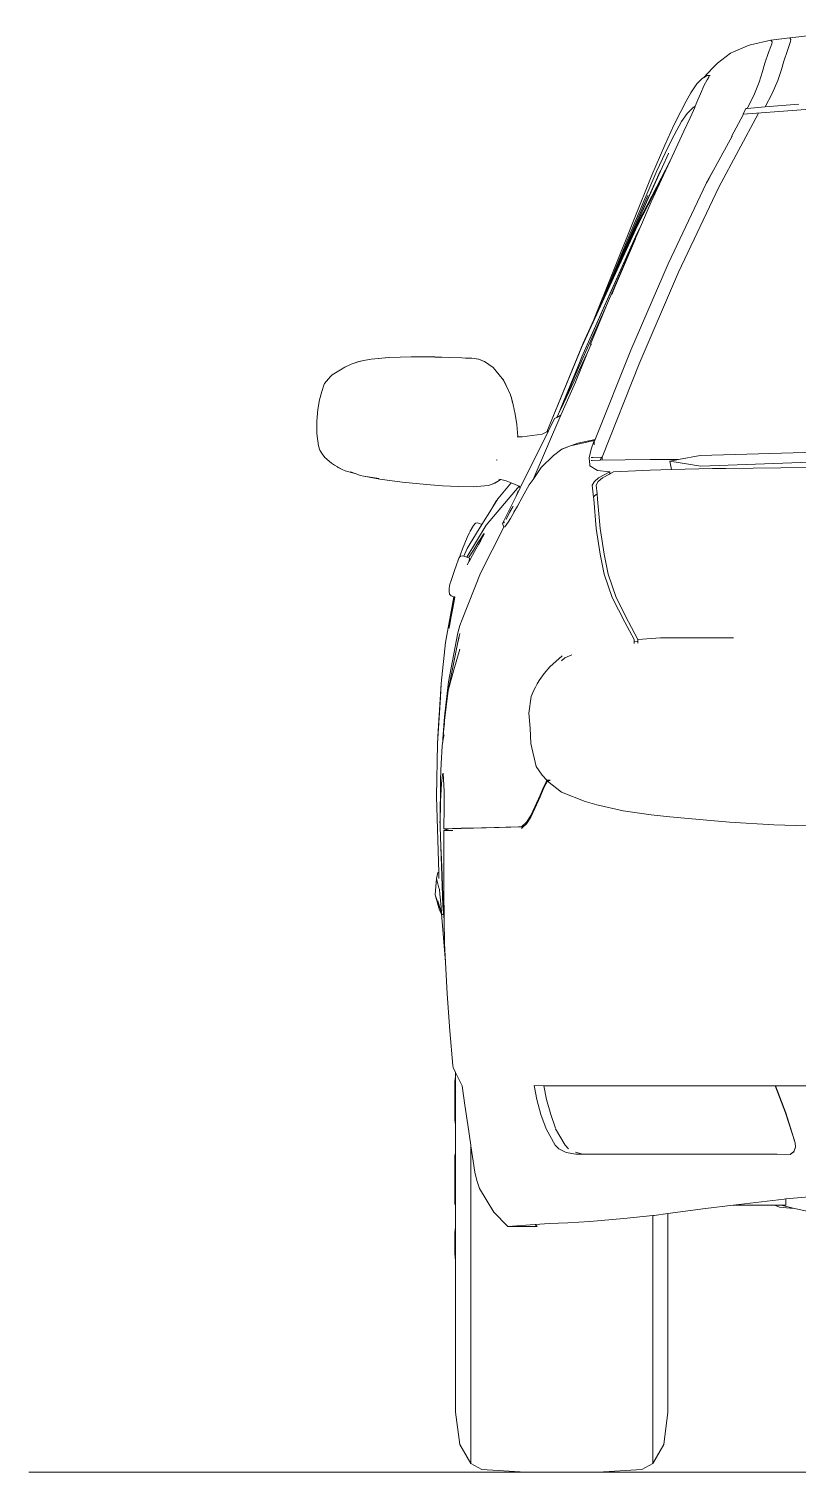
# Model space of a CAD drawing. Header units: inches. Extents: x 1944 to 3775, y -462 to 1299.
# Drawn here: x 2001.7 to 2033.4, y 1212.1 to 1271.6 of the extents above; entities that cross this region are included whole.
import ezdxf

# ---------------------------------------------------------------- set-up
doc = ezdxf.new("R2010")
doc.units = ezdxf.units.IN
doc.header["$MEASUREMENT"] = 0
doc.layers.add('CAR', color=173, linetype='Continuous', lineweight=13)

# ---------------------------------------------------------------- blocks, each defined once
blk = doc.blocks.new('A$C12036F5F')
at = {"layer": 'CAR'}
for p, q in [((-16.283, 59.483), (-19.651, 59.118)), ((-20.432, 59.018), (-21.279, 58.829)), ((-19.651, 59.118), (-20.432, 59.018)), ((-20.432, 59.018), (-20.385, 58.949)), ((-20.385, 58.949), (-20.393, 58.867)), ((-19.664, 58.84), (-19.62, 58.962)), ((-19.614, 59.046), (-19.651, 59.118)), ((-19.62, 58.962), (-19.614, 59.046)), ((-22.106, 58.476), (-22.642, 58.063)), ((-22.106, 58.476), (-21.978, 58.54)), ((-21.978, 58.54), (-21.397, 58.78)), ((-21.397, 58.78), (-21.279, 58.829)), ((-20.537, 58.514), (-20.681, 58.068)), ((-20.442, 58.751), (-20.537, 58.514)), ((-20.393, 58.867), (-20.442, 58.751)), ((-19.894, 58.149), (-19.753, 58.597)), ((-19.753, 58.597), (-19.664, 58.84)), ((-22.849, 57.862), (-23.217, 57.469)), ((-22.849, 57.862), (-22.642, 58.063)), ((-20.776, 57.731), (-20.918, 57.283)), ((-20.681, 58.068), (-20.776, 57.731)), ((-20.148, 57.36), (-19.994, 57.81)), ((-19.994, 57.81), (-19.894, 58.149)), ((-23.491, 57.213), (-23.735, 56.853)), ((-23.248, 57.451), (-23.491, 57.213)), ((-23.342, 56.807), (-23.181, 57.164)), ((-23.217, 57.469), (-23.248, 57.451)), ((-23.06, 57.566), (-23.217, 57.469)), ((-23.181, 57.164), (-23.062, 57.385)), ((-23.062, 57.385), (-22.998, 57.494)), ((-23.026, 57.566), (-23.06, 57.566)), ((-23.026, 57.566), (-22.974, 57.568)), ((-22.998, 57.494), (-22.982, 57.543)), ((-22.998, 57.494), (-22.99, 57.508)), ((-22.99, 57.508), (-22.981, 57.543)), ((-22.982, 57.543), (-22.974, 57.568)), ((-22.982, 57.543), (-22.981, 57.543)), ((-22.981, 57.543), (-22.974, 57.568)), ((-22.974, 57.568), (-22.945, 57.568)), ((-22.945, 57.568), (-22.943, 57.568)), ((-22.943, 57.568), (-22.939, 57.568)), ((-20.918, 57.283), (-21.137, 56.742)), ((-20.378, 56.816), (-20.148, 57.36)), ((-23.735, 56.853), (-23.926, 56.506)), ((-23.554, 56.291), (-23.441, 56.561)), ((-23.441, 56.561), (-23.342, 56.807)), ((-21.137, 56.742), (-21.417, 56.208)), ((-20.669, 56.266), (-20.378, 56.816)), ((-24.15, 56.084), (-24.432, 55.512)), ((-23.926, 56.506), (-24.15, 56.084)), ((-24.122, 55.659), (-23.888, 56.001)), ((-23.888, 56.001), (-23.648, 56.232)), ((-23.76, 55.821), (-23.631, 56.113)), ((-23.648, 56.232), (-23.554, 56.291)), ((-23.631, 56.113), (-23.577, 56.236)), ((-23.577, 56.236), (-23.554, 56.291)), ((-22.585, 52.955), (-20.961, 55.988)), ((-21.572, 55.935), (-22.053, 55.045)), ((-21.462, 56.204), (-21.577, 55.964)), ((-19.363, 56.135), (-21.577, 55.964)), ((-21.577, 55.964), (-21.572, 55.935)), ((-21.462, 56.204), (-21.417, 56.208)), ((-21.417, 56.208), (-20.669, 56.266)), ((-20.961, 55.988), (-20.961, 55.99)), ((-20.669, 56.266), (-19.282, 56.373)), ((-15.286, 56.421), (-19.363, 56.135)), ((-24.432, 55.512), (-24.81, 54.691)), ((-24.313, 55.309), (-24.122, 55.659)), ((-24.022, 55.268), (-23.76, 55.821)), ((-20.951, 55.88), (-20.951, 55.886)), ((-20.951, 55.879), (-20.951, 55.88)), ((-24.796, 54.362), (-24.533, 54.895)), ((-24.591, 54.044), (-24.022, 55.268)), ((-24.533, 54.895), (-24.313, 55.309)), ((-22.733, 53.788), (-22.037, 55.067)), ((-24.81, 54.691), (-25.338, 53.455)), ((-25.181, 53.193), (-24.659, 54.351)), ((-25.134, 53.63), (-24.796, 54.362)), ((-24.656, 54.359), (-24.659, 54.351)), ((-24.656, 54.359), (-24.653, 54.365)), ((-24.591, 54.044), (-25.909, 51.499)), ((-25.631, 52.485), (-25.134, 53.63)), ((-25.451, 52.608), (-24.995, 53.623)), ((-24.865, 53.452), (-24.591, 54.044)), ((-22.733, 53.788), (-22.981, 53.33)), ((-22.978, 53.339), (-22.733, 53.788)), ((-26.654, 49.927), (-25.194, 53.163)), ((-25.194, 53.163), (-26.276, 50.761)), ((-25.338, 53.455), (-26.078, 51.643)), ((-24.865, 53.452), (-25.926, 51.408)), ((-25.377, 52.35), (-24.865, 53.452)), ((-25.194, 53.163), (-25.181, 53.193)), ((-24.668, 49.806), (-23.101, 53.108)), ((-24.249, 49.453), (-22.585, 52.955)), ((-23.001, 53.293), (-23.101, 53.108)), ((-23.101, 53.108), (-23.085, 53.143)), ((-23.085, 53.143), (-22.997, 53.303)), ((-22.981, 53.33), (-23.001, 53.293)), ((-22.997, 53.303), (-23.001, 53.293)), ((-22.997, 53.303), (-22.978, 53.339)), ((-22.981, 53.33), (-22.978, 53.339)), ((-26.961, 49.246), (-25.503, 52.61)), ((-26.654, 49.927), (-25.451, 52.608)), ((-26.357, 50.759), (-25.631, 52.485)), ((-25.377, 52.35), (-25.816, 51.331)), ((-25.926, 51.408), (-28.236, 46.377)), ((-27.213, 48.083), (-25.828, 51.302)), ((-26.078, 51.643), (-26.97, 49.418)), ((-25.909, 51.499), (-26.633, 49.91)), ((-25.828, 51.302), (-25.964, 51.037)), ((-25.873, 51.219), (-25.964, 51.037)), ((-25.816, 51.331), (-25.873, 51.219)), ((-25.828, 51.302), (-25.816, 51.331)), ((-25.964, 51.037), (-28.236, 45.962)), ((-27.236, 48.625), (-26.357, 50.759)), ((-27.113, 48.468), (-25.964, 51.037)), ((-27.113, 48.468), (-26.075, 50.783)), ((-26.015, 50.826), (-26.886, 48.811)), ((-26.276, 50.761), (-26.654, 49.927)), ((-26.276, 50.761), (-26.469, 50.303)), ((-25.964, 51.037), (-26.075, 50.783)), ((-26.47, 50.3), (-26.633, 49.91)), ((-26.47, 50.3), (-26.469, 50.303)), ((-26.97, 49.418), (-27.752, 47.458)), ((-26.654, 49.927), (-26.916, 49.291)), ((-26.633, 49.91), (-26.916, 49.291)), ((-26.213, 46.239), (-24.668, 49.806)), ((-25.873, 45.684), (-24.249, 49.453)), ((-26.916, 49.291), (-27.182, 48.708)), ((-27.182, 48.708), (-26.961, 49.246)), ((-26.886, 48.811), (-26.998, 48.541)), ((-28.236, 45.962), (-27.113, 48.468)), ((-27.363, 48.311), (-27.752, 47.458)), ((-27.182, 48.708), (-27.363, 48.311)), ((-27.363, 48.311), (-27.236, 48.625)), ((-28.544, 45.118), (-27.213, 48.083)), ((-27.878, 46.484), (-27.213, 48.083)), ((-27.752, 47.458), (-28.177, 46.528)), ((-28.177, 46.528), (-29.676, 42.879)), ((-27.852, 46.483), (-27.995, 46.14)), ((-27.878, 46.484), (-27.852, 46.483)), ((-27.852, 46.483), (-27.829, 46.481)), ((-37.152, 45.826), (-37.422, 45.776)), ((-37.152, 45.826), (-37.419, 45.769)), ((-36.925, 45.875), (-37.152, 45.826)), ((-36.182, 45.94), (-36.925, 45.875)), ((-36.186, 45.938), (-36.925, 45.875)), ((-35.262, 45.962), (-36.186, 45.938)), ((-35.262, 45.964), (-36.182, 45.94)), ((-34.29, 45.972), (-35.262, 45.964)), ((-34.289, 45.957), (-35.262, 45.962)), ((-33.706, 45.944), (-34.29, 45.972)), ((-33.706, 45.944), (-34.289, 45.957)), ((-33.706, 45.944), (-33.7, 45.944)), ((-33.18, 45.925), (-33.7, 45.944)), ((-33.182, 45.928), (-33.7, 45.944)), ((-33.027, 45.918), (-33.182, 45.928)), ((-33.027, 45.918), (-33.18, 45.925)), ((-32.764, 45.905), (-33.027, 45.918)), ((-32.489, 45.864), (-32.764, 45.905)), ((-32.482, 45.864), (-32.764, 45.905)), ((-32.248, 45.777), (-32.489, 45.864)), ((-32.254, 45.78), (-32.482, 45.864)), ((-28.236, 46.377), (-29.673, 42.88)), ((-27.995, 46.14), (-28.991, 44.043)), ((-27.995, 46.14), (-28.498, 44.926)), ((-28.236, 45.962), (-28.306, 45.794)), ((-27.681, 42.553), (-26.213, 46.239)), ((-38.526, 45.23), (-38.577, 45.172)), ((-38.179, 45.435), (-38.526, 45.23)), ((-37.998, 45.54), (-38.179, 45.435)), ((-37.998, 45.54), (-37.802, 45.633)), ((-37.742, 45.664), (-37.802, 45.633)), ((-37.802, 45.633), (-37.744, 45.66)), ((-37.419, 45.769), (-37.744, 45.66)), ((-37.422, 45.776), (-37.742, 45.664)), ((-32.254, 45.78), (-32.248, 45.777)), ((-31.887, 45.52), (-32.248, 45.777)), ((-31.882, 45.52), (-32.248, 45.777)), ((-31.887, 45.52), (-31.511, 45.074)), ((-31.511, 45.074), (-31.882, 45.52)), ((-29.193, 43.62), (-28.306, 45.794)), ((-27.39, 41.831), (-25.873, 45.684)), ((-38.854, 44.835), (-38.954, 44.541)), ((-38.854, 44.835), (-38.841, 44.867)), ((-38.593, 45.153), (-38.841, 44.867)), ((-38.577, 45.172), (-38.593, 45.153)), ((-31.511, 45.074), (-31.474, 45.016)), ((-31.466, 45.02), (-31.511, 45.074)), ((-31.474, 45.016), (-31.357, 44.782)), ((-31.357, 44.782), (-31.466, 45.02)), ((-31.357, 44.782), (-31.169, 44.406)), ((-28.498, 44.926), (-29.09, 43.567)), ((-28.544, 45.118), (-28.794, 44.523)), ((-39.043, 44.192), (-39.116, 43.801)), ((-38.954, 44.541), (-39.043, 44.192)), ((-31.169, 44.406), (-31.153, 44.338)), ((-31.15, 44.332), (-31.153, 44.338)), ((-31.153, 44.338), (-31.15, 44.327)), ((-31.138, 44.283), (-31.15, 44.332)), ((-31.15, 44.327), (-31.091, 44.074)), ((-31.138, 44.283), (-31.15, 44.327)), ((-31.06, 43.991), (-31.138, 44.283)), ((-28.991, 44.043), (-29.157, 43.694)), ((-28.991, 44.043), (-28.794, 44.523)), ((-39.116, 43.801), (-39.164, 43.316)), ((-30.977, 43.599), (-31.06, 43.991)), ((-30.974, 43.604), (-31.06, 43.991)), ((-30.912, 43.176), (-30.977, 43.599)), ((-30.906, 43.176), (-30.974, 43.604)), ((-29.09, 43.567), (-30.244, 40.914)), ((-29.354, 43.42), (-29.266, 43.469)), ((-29.193, 43.62), (-29.266, 43.469)), ((-29.266, 43.469), (-29.09, 43.567)), ((-29.193, 43.62), (-29.157, 43.694)), ((-39.164, 43.316), (-39.16, 42.806)), ((-30.87, 42.682), (-30.912, 43.176)), ((-30.866, 42.684), (-30.906, 43.176)), ((-29.606, 42.914), (-30.774, 40.565)), ((-29.676, 42.879), (-29.872, 42.781)), ((-29.673, 42.88), (-29.676, 42.879)), ((-29.606, 42.914), (-29.673, 42.88)), ((-29.354, 43.42), (-29.606, 42.914)), ((-39.16, 42.806), (-39.092, 42.292)), ((-39.092, 42.292), (-39.036, 42.125)), ((-30.87, 42.673), (-30.895, 42.673)), ((-30.87, 42.673), (-30.87, 42.682)), ((-30.866, 42.673), (-30.87, 42.673)), ((-30.866, 42.673), (-30.866, 42.684)), ((-30.691, 42.675), (-30.866, 42.673)), ((-29.872, 42.781), (-30.691, 42.675)), ((-28.702, 42.295), (-29.029, 42.171)), ((-29.018, 42.18), (-28.702, 42.295)), ((-28.693, 42.299), (-28.702, 42.295)), ((-28.692, 42.299), (-28.693, 42.299)), ((-27.721, 42.525), (-28.692, 42.299)), ((-28.692, 42.299), (-28.401, 42.405)), ((-28.401, 42.405), (-27.681, 42.553)), ((-27.844, 42.164), (-27.721, 42.525)), ((-27.72, 42.458), (-27.721, 42.525)), ((-27.72, 42.458), (-27.681, 42.553)), ((-27.72, 42.335), (-27.72, 42.458)), ((-39.036, 42.125), (-38.943, 41.968)), ((-38.943, 41.968), (-38.829, 41.823)), ((-38.829, 41.823), (-38.557, 41.581)), ((-31.757, 41.716), (-31.716, 41.712)), ((-29.403, 41.9), (-29.904, 41.399)), ((-29.058, 42.16), (-29.403, 41.9)), ((-29.029, 42.171), (-29.058, 42.16)), ((-29.029, 42.171), (-29.018, 42.18)), ((-27.924, 41.803), (-27.844, 42.164)), ((-27.899, 41.513), (-27.924, 41.803)), ((-27.804, 41.699), (-27.848, 41.697)), ((-27.847, 41.817), (-27.773, 41.819)), ((-27.47, 41.711), (-27.804, 41.699)), ((-27.773, 41.819), (-27.423, 41.83)), ((-27.423, 41.83), (-27.47, 41.711)), ((-25.411, 41.732), (-27.47, 41.711)), ((-27.423, 41.83), (-27.39, 41.831)), ((-27.39, 41.831), (-27.39, 41.733)), ((-24.245, 41.73), (-25.411, 41.732)), ((-24.6, 41.662), (-24.245, 41.73)), ((-24.538, 41.317), (-24.6, 41.662)), ((-23.324, 41.459), (-24.6, 41.662)), ((-24.245, 41.73), (-23.35, 41.902)), ((-14.53, 42.148), (-23.35, 41.902)), ((-14.266, 41.789), (-23.324, 41.459)), ((-38.557, 41.581), (-38.435, 41.507)), ((-38.435, 41.507), (-38.112, 41.32)), ((-38.305, 41.427), (-38.435, 41.507)), ((-38.305, 41.427), (-38.274, 41.41)), ((-38.302, 41.424), (-38.274, 41.41)), ((-38.274, 41.41), (-38.112, 41.32)), ((-37.99, 41.269), (-38.112, 41.32)), ((-37.99, 41.269), (-37.539, 41.138)), ((-37.539, 41.138), (-37.773, 41.22)), ((-37.365, 41.078), (-37.539, 41.138)), ((-37.365, 41.078), (-37.227, 41.055)), ((-37.227, 41.055), (-36.554, 40.927)), ((-37.227, 41.055), (-36.599, 40.95)), ((-29.904, 41.399), (-30.244, 40.914)), ((-27.895, 41.472), (-27.899, 41.513)), ((-27.582, 41.285), (-27.895, 41.472)), ((-27.083, 41.225), (-27.582, 41.285)), ((-27.541, 40.974), (-27.083, 41.225)), ((-27.084, 41.137), (-27.381, 40.974)), ((-27.042, 41.16), (-27.084, 41.137)), ((-27.084, 41.137), (-27.083, 41.158)), ((-27.083, 41.158), (-27.083, 41.225)), ((-27.083, 41.158), (-27.042, 41.16)), ((-26.923, 41.225), (-27.042, 41.16)), ((-25.408, 41.296), (-26.923, 41.225)), ((-24.538, 41.317), (-25.408, 41.296)), ((-22.841, 41.358), (-24.538, 41.317)), ((-22.294, 41.368), (-22.841, 41.358)), ((-18.896, 41.406), (-22.294, 41.368)), ((-36.554, 40.927), (-35.643, 40.801)), ((-35.643, 40.801), (-34.634, 40.701)), ((-34.634, 40.701), (-33.97, 40.655)), ((-33.97, 40.655), (-33.314, 40.625)), ((-33.314, 40.625), (-32.685, 40.615)), ((-32.685, 40.615), (-32.567, 40.625)), ((-32.567, 40.625), (-32.077, 40.667)), ((-32.567, 40.625), (-32.078, 40.66)), ((-30.813, 40.63), (-32.173, 39.032)), ((-32.078, 40.66), (-31.817, 40.761)), ((-32.077, 40.667), (-31.817, 40.761)), ((-31.64, 40.872), (-31.93, 40.725)), ((-31.817, 40.761), (-31.64, 40.872)), ((-31.151, 40.776), (-31.7, 40.12)), ((-31.659, 40.93), (-31.578, 40.912)), ((-31.6, 40.892), (-31.64, 40.872)), ((-31.578, 40.912), (-31.6, 40.892)), ((-31.6, 40.892), (-31.573, 40.911)), ((-31.578, 40.912), (-31.573, 40.911)), ((-31.573, 40.911), (-31.347, 40.86)), ((-31.347, 40.86), (-31.151, 40.776)), ((-31.151, 40.776), (-30.815, 40.632)), ((-30.774, 40.565), (-30.945, 40.222)), ((-30.815, 40.632), (-30.813, 40.63)), ((-30.813, 40.63), (-30.774, 40.565)), ((-30.473, 40.571), (-30.61, 40.318)), ((-30.473, 40.571), (-30.397, 40.697)), ((-30.244, 40.914), (-30.397, 40.697)), ((-27.803, 40.675), (-27.711, 40.83)), ((-27.744, 40.183), (-27.803, 40.675)), ((-27.711, 40.83), (-27.541, 40.974)), ((-27.551, 40.83), (-27.643, 40.675)), ((-27.643, 40.675), (-27.605, 40.315)), ((-27.381, 40.974), (-27.551, 40.83)), ((-31.944, 39.72), (-31.7, 40.12)), ((-31.743, 40.045), (-31.944, 39.72)), ((-30.945, 40.222), (-31.434, 39.24)), ((-30.945, 40.222), (-30.863, 40.438)), ((-30.889, 39.812), (-30.79, 39.992)), ((-30.773, 40.022), (-30.79, 39.992)), ((-30.61, 40.318), (-30.773, 40.022)), ((-27.744, 40.183), (-27.71, 40.24)), ((-27.734, 40.1), (-27.744, 40.183)), ((-27.635, 38.897), (-27.734, 40.1)), ((-27.71, 40.24), (-27.605, 40.315)), ((-27.605, 40.315), (-27.582, 40.1)), ((-27.582, 40.1), (-27.479, 38.897)), ((-31.961, 39.692), (-32.356, 39.054)), ((-31.944, 39.72), (-31.961, 39.692)), ((-31.354, 39.256), (-31.294, 39.388)), ((-31.066, 39.814), (-31.294, 39.388)), ((-31.294, 39.388), (-31.194, 39.572)), ((-31.176, 39.31), (-31.27, 39.156)), ((-31.194, 39.572), (-31.075, 39.784)), ((-31.036, 39.554), (-31.176, 39.31)), ((-31.036, 39.554), (-31.032, 39.561)), ((-30.889, 39.812), (-31.032, 39.561)), ((-32.173, 39.032), (-32.977, 37.712)), ((-32.874, 38.702), (-32.953, 38.517)), ((-32.839, 38.78), (-32.874, 38.702)), ((-32.356, 39.054), (-32.841, 38.27)), ((-32.693, 39.017), (-32.839, 38.78)), ((-32.617, 39.106), (-32.693, 39.017)), ((-32.52, 39.121), (-32.617, 39.106)), ((-32.356, 39.054), (-32.52, 39.121)), ((-32.407, 37.044), (-31.453, 38.947)), ((-32.317, 38.613), (-32.258, 38.691)), ((-32.258, 38.691), (-32.264, 38.66)), ((-31.434, 39.24), (-31.503, 39.096)), ((-31.453, 38.947), (-31.503, 39.096)), ((-31.455, 39.112), (-31.416, 39.164)), ((-31.406, 38.959), (-31.453, 38.947)), ((-31.338, 39.05), (-31.406, 38.959)), ((-31.27, 39.156), (-31.338, 39.05)), ((-27.474, 37.84), (-27.635, 38.897)), ((-27.479, 38.897), (-27.314, 37.84)), ((-33.049, 38.284), (-33.145, 38.051)), ((-32.953, 38.517), (-33.049, 38.284)), ((-32.841, 38.27), (-32.956, 38.064)), ((-32.7, 38.002), (-32.515, 38.299)), ((-32.493, 38.233), (-32.651, 37.946)), ((-32.515, 38.299), (-32.402, 38.481)), ((-32.399, 38.403), (-32.493, 38.233)), ((-32.402, 38.481), (-32.317, 38.613)), ((-32.326, 38.538), (-32.399, 38.403)), ((-32.264, 38.66), (-32.326, 38.538)), ((-33.401, 37.39), (-33.332, 37.587)), ((-33.332, 37.587), (-33.301, 37.666)), ((-33.247, 37.733), (-33.301, 37.666)), ((-33.247, 37.733), (-33.245, 37.797)), ((-33.233, 37.749), (-33.247, 37.733)), ((-33.221, 37.863), (-33.245, 37.797)), ((-33.14, 37.768), (-33.233, 37.749)), ((-33.145, 38.051), (-33.221, 37.863)), ((-33.096, 37.753), (-33.14, 37.768)), ((-32.956, 38.064), (-33.096, 37.753)), ((-32.977, 37.712), (-33.096, 37.753)), ((-32.929, 37.696), (-32.977, 37.712)), ((-32.879, 37.539), (-32.96, 37.398)), ((-32.898, 37.679), (-32.7, 38.002)), ((-32.879, 37.539), (-32.858, 37.665)), ((-32.839, 37.611), (-32.879, 37.539)), ((-32.651, 37.946), (-32.839, 37.611)), ((-27.303, 37.009), (-27.474, 37.84)), ((-27.314, 37.84), (-27.143, 37.009)), ((-33.633, 36.704), (-33.563, 36.916)), ((-33.563, 36.916), (-33.48, 37.161)), ((-33.48, 37.161), (-33.401, 37.39)), ((-32.407, 37.044), (-33.171, 35.144)), ((-26.974, 36.042), (-27.303, 37.009)), ((-27.143, 37.009), (-26.814, 36.042)), ((-33.702, 36.315), (-33.701, 36.433)), ((-33.683, 36.184), (-33.702, 36.315)), ((-33.701, 36.433), (-33.668, 36.593)), ((-33.668, 36.593), (-33.633, 36.704)), ((-33.855, 34.192), (-33.507, 36.079)), ((-33.619, 36.118), (-33.683, 36.184)), ((-33.507, 36.079), (-33.619, 36.118)), ((-33.612, 35.387), (-33.543, 35.766)), ((-33.464, 36.058), (-33.55, 35.603)), ((-33.543, 35.766), (-33.487, 36.073)), ((-33.487, 36.073), (-33.507, 36.079)), ((-33.462, 36.064), (-33.487, 36.073)), ((-33.462, 36.064), (-33.464, 36.058)), ((-33.455, 36.062), (-33.462, 36.064)), ((-26.463, 35.029), (-26.974, 36.042)), ((-26.814, 36.042), (-26.303, 35.049)), ((-33.693, 34.928), (-33.662, 35.102)), ((-33.616, 35.259), (-33.665, 35.012)), ((-33.662, 35.102), (-33.612, 35.387)), ((-33.55, 35.603), (-33.616, 35.259)), ((-33.171, 35.144), (-33.268, 34.899)), ((-33.34, 34.596), (-33.731, 32.577)), ((-33.715, 34.78), (-33.712, 34.812)), ((-33.708, 34.804), (-33.715, 34.78)), ((-33.712, 34.812), (-33.693, 34.928)), ((-33.692, 34.876), (-33.708, 34.804)), ((-33.665, 35.012), (-33.692, 34.876)), ((-33.268, 34.899), (-33.34, 34.596)), ((-33.263, 34.559), (-33.33, 34.243)), ((-33.324, 34.275), (-33.263, 34.559)), ((-26.077, 34.318), (-26.463, 35.029)), ((-26.303, 35.049), (-25.917, 34.318)), ((-33.855, 34.188), (-34.032, 32.497)), ((-33.855, 34.192), (-33.855, 34.188)), ((-33.353, 34.135), (-33.737, 32.21)), ((-33.507, 33.07), (-33.258, 33.913)), ((-33.324, 34.275), (-33.353, 34.135)), ((-33.33, 34.243), (-33.353, 34.135)), ((-33.33, 34.243), (-33.324, 34.275)), ((-26.072, 34.232), (-26.077, 34.318)), ((-25.916, 34.243), (-26.072, 34.232)), ((-26.068, 34.157), (-26.072, 34.232)), ((-25.917, 34.318), (-24.989, 34.382)), ((-25.917, 34.318), (-25.916, 34.243)), ((-25.916, 34.243), (-25.915, 34.172)), ((-24.989, 34.382), (-21.97, 34.383)), ((-29.553, 33.189), (-29.041, 33.644)), ((-29.063, 33.444), (-28.938, 33.556)), ((-28.938, 33.556), (-28.65, 33.687)), ((-33.507, 33.07), (-33.737, 32.21)), ((-29.996, 32.631), (-29.782, 32.914)), ((-29.782, 32.914), (-29.553, 33.189)), ((-34.032, 32.493), (-34.156, 30.555)), ((-34.062, 31.93), (-34.032, 32.493)), ((-34.032, 32.497), (-34.032, 32.493)), ((-33.731, 32.577), (-33.897, 31.13)), ((-33.737, 32.21), (-33.89, 30.983)), ((-30.284, 32.063), (-30.22, 32.206)), ((-30.22, 32.206), (-30.147, 32.348)), ((-30.147, 32.348), (-30.078, 32.491)), ((-30.078, 32.491), (-29.996, 32.631)), ((-34.062, 31.93), (-34.158, 30.452)), ((-34.062, 31.93), (-34.156, 30.555)), ((-30.416, 31.277), (-30.314, 31.965)), ((-30.314, 31.965), (-30.284, 32.063)), ((-33.897, 31.13), (-33.961, 30.217)), ((-33.89, 30.983), (-33.929, 30.515)), ((-30.368, 30.658), (-30.416, 31.277)), ((-34.156, 30.549), (-34.186, 30.014)), ((-34.158, 30.452), (-34.186, 30.014)), ((-34.156, 30.549), (-34.158, 30.452)), ((-34.156, 30.555), (-34.156, 30.551)), ((-34.156, 30.551), (-34.156, 30.549)), ((-33.969, 30.088), (-33.929, 30.515)), ((-33.929, 30.515), (-33.895, 30.872)), ((-33.929, 30.283), (-33.903, 30.389)), ((-30.332, 30.034), (-30.368, 30.658)), ((-34.186, 30.014), (-34.23, 27.851)), ((-33.992, 29.916), (-34.037, 29.209)), ((-33.992, 29.916), (-33.974, 30.039)), ((-33.929, 30.283), (-33.974, 30.039)), ((-33.974, 30.039), (-33.969, 30.088)), ((-33.961, 30.217), (-33.969, 30.088)), ((-30.11, 29.076), (-30.332, 30.034)), ((-34.037, 29.209), (-34.054, 28.559)), ((-34.054, 28.559), (-34.062, 28.376)), ((-34.054, 28.559), (-34.058, 28.388)), ((-34.017, 28.381), (-33.977, 28.733)), ((-33.977, 28.733), (-33.954, 28.804)), ((-33.954, 28.804), (-33.932, 28.558)), ((-33.932, 28.558), (-33.911, 28.05)), ((-29.872, 28.731), (-30.11, 29.076)), ((-29.672, 28.514), (-29.872, 28.731)), ((-34.078, 26.88), (-34.063, 28.285)), ((-34.062, 28.243), (-34.074, 27.061)), ((-34.062, 28.376), (-34.063, 28.285)), ((-34.058, 27.638), (-34.017, 28.381)), ((-33.911, 28.05), (-33.906, 27.386)), ((-29.947, 27.899), (-29.821, 28.197)), ((-29.821, 28.133), (-29.947, 27.835)), ((-29.821, 28.197), (-29.732, 28.385)), ((-29.709, 28.359), (-29.821, 28.133)), ((-29.732, 28.385), (-29.672, 28.514)), ((-29.732, 28.385), (-29.709, 28.359)), ((-29.648, 28.482), (-29.709, 28.359)), ((-29.672, 28.514), (-29.669, 28.514)), ((-29.669, 28.514), (-29.541, 28.515)), ((-29.669, 28.514), (-29.641, 28.483)), ((-29.648, 28.482), (-29.641, 28.483)), ((-29.075, 28.018), (-29.648, 28.482)), ((-29.641, 28.483), (-29.53, 28.503)), ((-28.088, 27.637), (-29.075, 28.018)), ((-34.23, 27.851), (-34.131, 24.718)), ((-34.077, 26.717), (-34.058, 27.638)), ((-33.906, 27.386), (-33.917, 26.52)), ((-30.339, 27.063), (-30.165, 27.42)), ((-30.165, 27.42), (-29.947, 27.899)), ((-29.947, 27.835), (-30.165, 27.356)), ((-27.614, 27.499), (-28.088, 27.637)), ((-26.523, 27.256), (-27.614, 27.499)), ((-34.08, 26.78), (-34.078, 26.88)), ((-34.08, 26.78), (-34.078, 26.737)), ((-34.078, 26.737), (-34.076, 26.817)), ((-34.077, 26.832), (-34.074, 27.061)), ((-34.077, 26.832), (-34.076, 26.817)), ((-30.72, 26.601), (-30.519, 26.788)), ((-30.519, 26.788), (-30.339, 27.063)), ((-30.339, 26.999), (-30.519, 26.724)), ((-30.165, 27.356), (-30.339, 26.999)), ((-25.378, 27.095), (-26.523, 27.256)), ((-24.603, 27.013), (-25.378, 27.095)), ((-23.847, 26.934), (-24.603, 27.013)), ((-22.139, 26.794), (-23.847, 26.934)), ((-20.319, 26.68), (-22.139, 26.794)), ((-34.078, 26.737), (-34.078, 26.734)), ((-34.078, 26.734), (-34.077, 26.717)), ((-34.078, 26.69), (-34.077, 26.713)), ((-34.077, 26.713), (-34.078, 26.71)), ((-34.078, 26.71), (-34.078, 26.69)), ((-34.078, 26.6), (-34.078, 26.69)), ((-34.044, 25.78), (-34.078, 26.6)), ((-34.077, 26.717), (-34.077, 26.713)), ((-33.917, 26.44), (-33.92, 25.09)), ((-33.206, 26.535), (-33.917, 26.52)), ((-33.714, 26.52), (-33.917, 26.44)), ((-33.714, 26.52), (-33.917, 26.52)), ((-33.601, 26.447), (-33.917, 26.44)), ((-33.394, 26.528), (-33.714, 26.52)), ((-33.547, 26.448), (-33.601, 26.447)), ((-33.354, 26.528), (-33.394, 26.528)), ((-33.206, 26.531), (-33.354, 26.528)), ((-32.174, 26.552), (-33.206, 26.531)), ((-33.206, 26.535), (-32.982, 26.539)), ((-33.206, 26.531), (-33.206, 26.535)), ((-32.982, 26.539), (-32.364, 26.55)), ((-32.364, 26.55), (-31.833, 26.564)), ((-31.634, 26.564), (-32.174, 26.552)), ((-31.833, 26.564), (-31.359, 26.58)), ((-31.154, 26.58), (-31.634, 26.564)), ((-31.359, 26.58), (-30.836, 26.597)), ((-30.646, 26.596), (-31.154, 26.58)), ((-30.836, 26.597), (-30.72, 26.601)), ((-30.646, 26.596), (-30.72, 26.521)), ((-30.519, 26.724), (-30.646, 26.596)), ((-17.952, 26.599), (-20.319, 26.68)), ((-34.044, 25.78), (-33.957, 23.357)), ((-34.022, 25.264), (-34.044, 25.78)), ((-33.994, 24.586), (-34.022, 25.264)), ((-33.92, 25.09), (-33.916, 23.694)), ((-34.226, 24.462), (-34.274, 23.787)), ((-34.226, 24.462), (-34.169, 24.718)), ((-34.157, 24.19), (-34.226, 24.462)), ((-34.131, 24.718), (-34.169, 24.718)), ((-34.131, 24.718), (-34.123, 24.462)), ((-33.994, 24.586), (-33.947, 23.36)), ((-33.957, 23.673), (-33.994, 24.586)), ((-34.127, 24.081), (-34.157, 24.19)), ((-34.117, 24.056), (-34.127, 24.081)), ((-34.105, 24.007), (-34.117, 24.056)), ((-34.082, 23.826), (-34.105, 24.007)), ((-34.064, 23.579), (-34.082, 23.826)), ((-34.274, 23.787), (-34.208, 23.599)), ((-34.274, 23.787), (-34.107, 23.158)), ((-34.208, 23.599), (-34.107, 23.158)), ((-34.01, 23), (-34.174, 23.549)), ((-34.038, 23.266), (-34.064, 23.579)), ((-34.02, 23.088), (-34.038, 23.266)), ((-33.909, 23.065), (-33.957, 23.673)), ((-33.957, 23.673), (-33.947, 23.36)), ((-33.957, 23.357), (-33.906, 22.76)), ((-33.916, 23.694), (-33.909, 23.065)), ((-34.107, 23.158), (-34.039, 23.046)), ((-34.039, 23.046), (-34.023, 23.02)), ((-34.023, 23.02), (-33.857, 21.019)), ((-34.023, 23.02), (-34.01, 23)), ((-34.006, 22.985), (-34.02, 23.088)), ((-34.006, 22.985), (-34.01, 23)), ((-34.006, 22.985), (-33.941, 22.988)), ((-33.909, 23.065), (-33.906, 22.76)), ((-33.906, 22.76), (-33.896, 21.789)), ((-33.896, 21.789), (-33.857, 21.019)), ((-33.857, 21.019), (-33.79, 19.707)), ((-33.79, 19.707), (-33.679, 18.186)), ((-33.679, 18.186), (-33.551, 16.761)), ((-33.551, 16.761), (-33.541, 16.68)), ((-33.541, 16.68), (-33.434, 16.465)), ((-33.471, 15.321), (-33.464, 16.086)), ((-33.464, 16.102), (-33.434, 16.294)), ((-33.464, 16.102), (-33.464, 16.086)), ((-33.434, 16.465), (-33.353, 16.303)), ((-33.434, 2.471), (-33.434, 16.465)), ((-33.353, 16.303), (-33.162, 15.92)), ((-33.054, 15.13), (-33.162, 15.92)), ((-30.192, 15.931), (-29.794, 15.924)), ((-30.192, 15.931), (-30.089, 15.36)), ((-29.794, 15.924), (-29.694, 15.36)), ((-29.792, 15.924), (-29.794, 15.924)), ((-29.792, 15.924), (-29.793, 15.925)), ((-29.486, 15.92), (-29.792, 15.924)), ((-29.404, 15.92), (-29.486, 15.92)), ((-28.659, 15.918), (-29.404, 15.92)), ((-28.659, 15.918), (-27.775, 15.92)), ((-27.775, 15.92), (-27.654, 15.92)), ((-26.111, 15.922), (-27.654, 15.92)), ((-26.111, 15.922), (-23.747, 15.916)), ((-23.747, 15.916), (-20.257, 15.917)), ((-20.257, 15.917), (-19.826, 14.808)), ((-20.257, 15.917), (-20.25, 15.917)), ((-20.25, 15.917), (-20.148, 15.918)), ((-20.25, 15.917), (-19.824, 14.806)), ((-20.148, 15.918), (-20.01, 15.917)), ((-20.01, 15.917), (-14.431, 15.92)), ((-33.471, 15.315), (-33.471, 15.321)), ((-33.471, 15.309), (-33.471, 15.315)), ((-33.464, 14.54), (-33.471, 15.309)), ((-33.054, 15.13), (-32.938, 14.317)), ((-29.923, 14.739), (-30.089, 15.36)), ((-29.514, 14.736), (-29.694, 15.36)), ((-33.434, 14.801), (-33.464, 14.54)), ((-33.464, 14.54), (-33.434, 14.346)), ((-33.464, 14.516), (-33.464, 14.54)), ((-33.434, 14.322), (-33.464, 14.516)), ((-32.938, 14.317), (-32.813, 13.48)), ((-29.702, 14.151), (-29.923, 14.739)), ((-29.318, 14.174), (-29.514, 14.736)), ((-19.438, 13.572), (-19.826, 14.808)), ((-19.824, 14.806), (-19.438, 13.572)), ((-29.324, 13.48), (-29.702, 14.151)), ((-29.31, 14.152), (-28.914, 13.48)), ((-33.434, 13.166), (-33.464, 13.04)), ((-32.813, 13.48), (-32.807, 13.446)), ((-32.807, 13.446), (-32.637, 12.36)), ((-32.807, 0.353), (-32.807, 13.446)), ((-29.174, 13.322), (-29.324, 13.48)), ((-28.883, 13.18), (-29.174, 13.322)), ((-28.774, 13.324), (-28.914, 13.48)), ((-28.475, 13.1), (-28.883, 13.18)), ((-28.498, 13.185), (-28.496, 13.184)), ((-28.496, 13.184), (-28.344, 13.147)), ((-28.475, 13.1), (-20.174, 13.1)), ((-28.344, 13.147), (-28.203, 13.112)), ((-28.179, 13.108), (-28.162, 13.108)), ((-27.643, 13.1), (-28.162, 13.108)), ((-19.646, 13.096), (-20.174, 13.1)), ((-19.486, 13.212), (-19.646, 13.096)), ((-19.487, 13.206), (-19.646, 13.096)), ((-19.422, 13.398), (-19.487, 13.206)), ((-19.422, 13.398), (-19.486, 13.212)), ((-19.438, 13.572), (-19.437, 13.569)), ((-19.422, 13.4), (-19.437, 13.569)), ((-19.422, 13.4), (-19.422, 13.398)), ((-33.471, 12.055), (-33.464, 13.013)), ((-33.464, 13.04), (-33.434, 12.917)), ((-33.464, 13.04), (-33.464, 13.013)), ((-33.471, 12.048), (-33.471, 12.055)), ((-33.471, 12.041), (-33.471, 12.048)), ((-33.464, 11.084), (-33.471, 12.041)), ((-32.637, 12.36), (-32.559, 12.016)), ((-32.559, 12.016), (-32.447, 11.694)), ((-32.447, 11.694), (-31.858, 10.715)), ((-19.814, 11.262), (-17.699, 11.45)), ((-33.434, 11.048), (-33.464, 11.084)), ((-33.464, 11.06), (-33.464, 11.084)), ((-33.434, 11.028), (-33.464, 11.06)), ((-33.464, 11.06), (-33.434, 11.022)), ((-31.858, 10.715), (-31.278, 10.12)), ((-24.68, 10.656), (-23.126, 10.872)), ((-23.126, 10.872), (-21.989, 11.007)), ((-21.989, 11.007), (-19.885, 11.256)), ((-21.989, 11.007), (-19.814, 11.007)), ((-20.241, 11.007), (-20.241, 10.985)), ((-20.241, 10.985), (-20.077, 10.927)), ((-20.077, 10.927), (-19.646, 10.886)), ((-19.96, 10.983), (-20.008, 11.007)), ((-19.52, 10.883), (-19.96, 10.983)), ((-19.885, 11.256), (-19.814, 11.262)), ((-19.814, 11.007), (-19.814, 11.262)), ((-19.646, 10.886), (-19.52, 10.883)), ((-17.691, 10.469), (-19.52, 10.883)), ((-31.278, 10.12), (-30.715, 10.17)), ((-30.074, 10.124), (-31.278, 10.12)), ((-30.715, 10.17), (-30.359, 10.197)), ((-30.359, 10.197), (-30.156, 10.208)), ((-30.156, 10.208), (-29.577, 10.241)), ((-30.156, 10.208), (-30.074, 10.124)), ((-29.577, 10.241), (-28.814, 10.271)), ((-28.814, 10.271), (-27.904, 10.324)), ((-27.904, 10.324), (-26.504, 10.447)), ((-26.504, 10.447), (-25.307, 10.571)), ((-25.307, 10.571), (-25.253, 10.576)), ((-25.307, 0.353), (-25.307, 10.571)), ((-25.253, 10.576), (-24.68, 10.656)), ((-24.68, 10.656), (-24.68, 2.471)), ((-33.471, 9.437), (-33.464, 9.862)), ((-33.434, 10.102), (-33.464, 9.879)), ((-33.464, 9.879), (-33.434, 9.535)), ((-33.464, 9.879), (-33.464, 9.862)), ((-33.471, 9.434), (-33.471, 9.437)), ((-33.471, 9.431), (-33.471, 9.434)), ((-33.464, 9.01), (-33.471, 9.431)), ((-33.464, 9.01), (-33.464, 9.005)), ((-33.434, 8.705), (-33.464, 9.005)), ((-33.261, 1.144), (-33.434, 2.471)), ((-24.68, 2.471), (-24.853, 1.144)), ((-33.261, 1.144), (-32.807, 0.353)), ((-25.307, 0.353), (-24.853, 1.144)), ((-32.807, 0.353), (-32.351, 0.113)), ((-32.351, 0.113), (-30.553, 0)), ((-30.553, 0), (-27.56, 0)), ((-27.56, 0), (-25.763, 0.113)), ((-25.763, 0.113), (-25.307, 0.353))]:
    blk.add_line(p, q, dxfattribs=at)

msp = doc.modelspace()

# ---------------------------------------------------------------- linework, layer by layer
at = {"layer": 'CAR'}
msp.add_line((2001.69, 1212.071), (3554.696, 1212.071), dxfattribs=at)

# ---------------------------------------------------------------- block references
msp.add_blockref('A$C12036F5F', (2052.725, 1212.071), dxfattribs=at)

doc.saveas('drawing.dxf')
